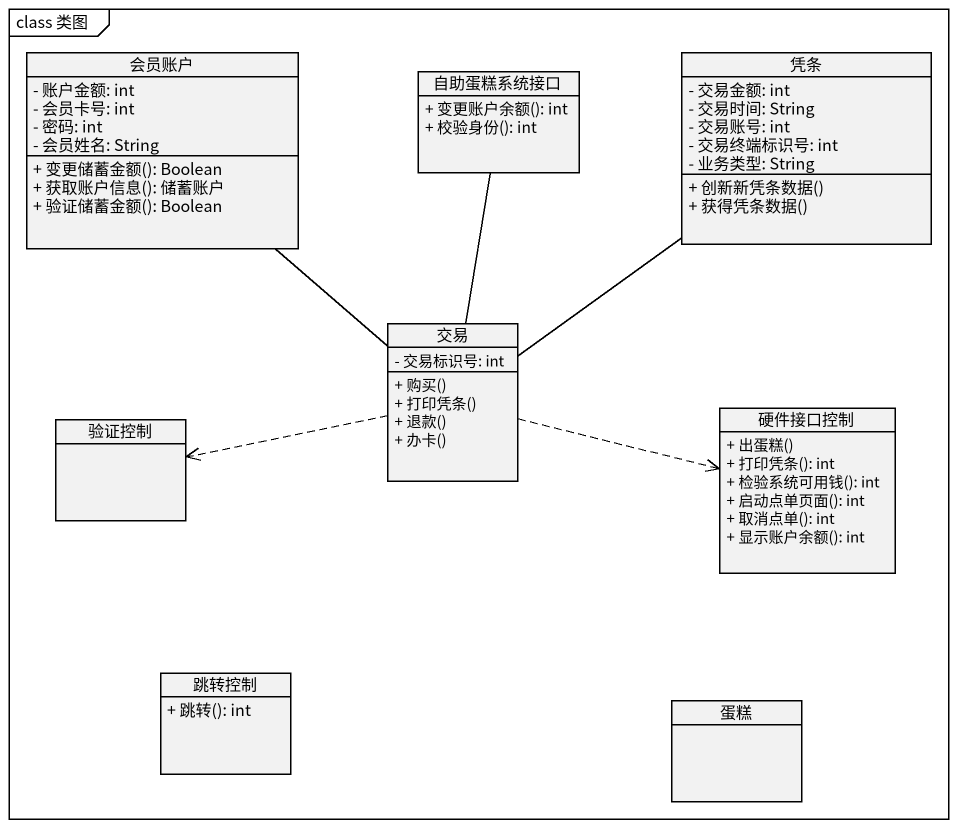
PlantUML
@startuml
mainframe class 类图
hide circle
hide empty members
skinparam classAttributeIconSize 0
class 会员账户 {
  - 账户金额: int
  - 会员卡号: int
  - 密码: int
  - 会员姓名: String
  + 变更储蓄金额(): Boolean
  + 获取账户信息(): 储蓄账户
  + 验证储蓄金额(): Boolean
}
class 凭条 {
  - 交易金额: int
  - 交易时间: String
  - 交易账号: int
  - 交易终端标识号: int
  - 业务类型: String
  + 创新新凭条数据()
  + 获得凭条数据()
}
class 自助蛋糕系统接口 {
  + 变更账户余额(): int
  + 校验身份(): int
}
class 交易 {
  - 交易标识号: int
  + 购买()
  + 打印凭条()
  + 退款()
  + 办卡()
}
class 验证控制
class 硬件接口控制 {
  + 出蛋糕()
  + 打印凭条(): int
  + 检验系统可用钱(): int
  + 启动点单页面(): int
  + 取消点单(): int
  + 显示账户余额(): int
}
class 跳转控制 {
  + 跳转(): int
}
class 蛋糕
会员账户 -- 交易
凭条 -- 交易
交易 -up- 自助蛋糕系统接口
交易 .left.> 验证控制
交易 .right.> 硬件接口控制
@enduml
